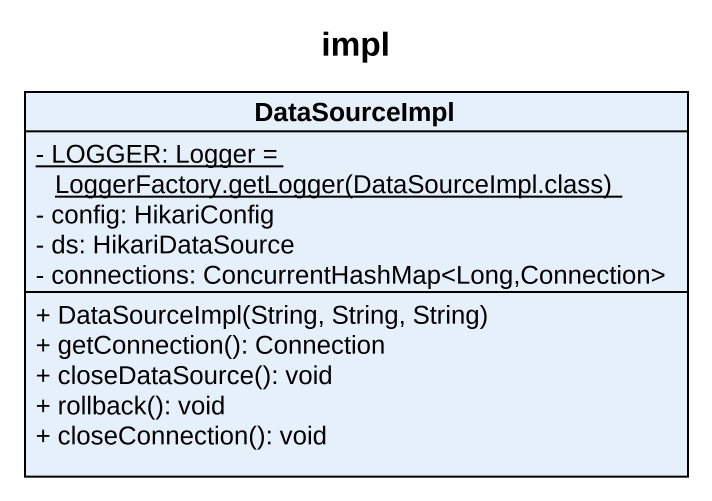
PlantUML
@startuml
title impl
hide circle
hide empty members
skinparam classAttributeIconSize 0
class DataSourceImpl {
  {static} {field} - LOGGER: Logger = LoggerFactory.getLogger(DataSourceImpl.class)
  - config: HikariConfig
  - ds: HikariDataSource
  - connections: ConcurrentHashMap<Long,Connection>
  + DataSourceImpl(String, String, String)
  + getConnection(): Connection
  + closeDataSource(): void
  + rollback(): void
  + closeConnection(): void
}
@enduml
